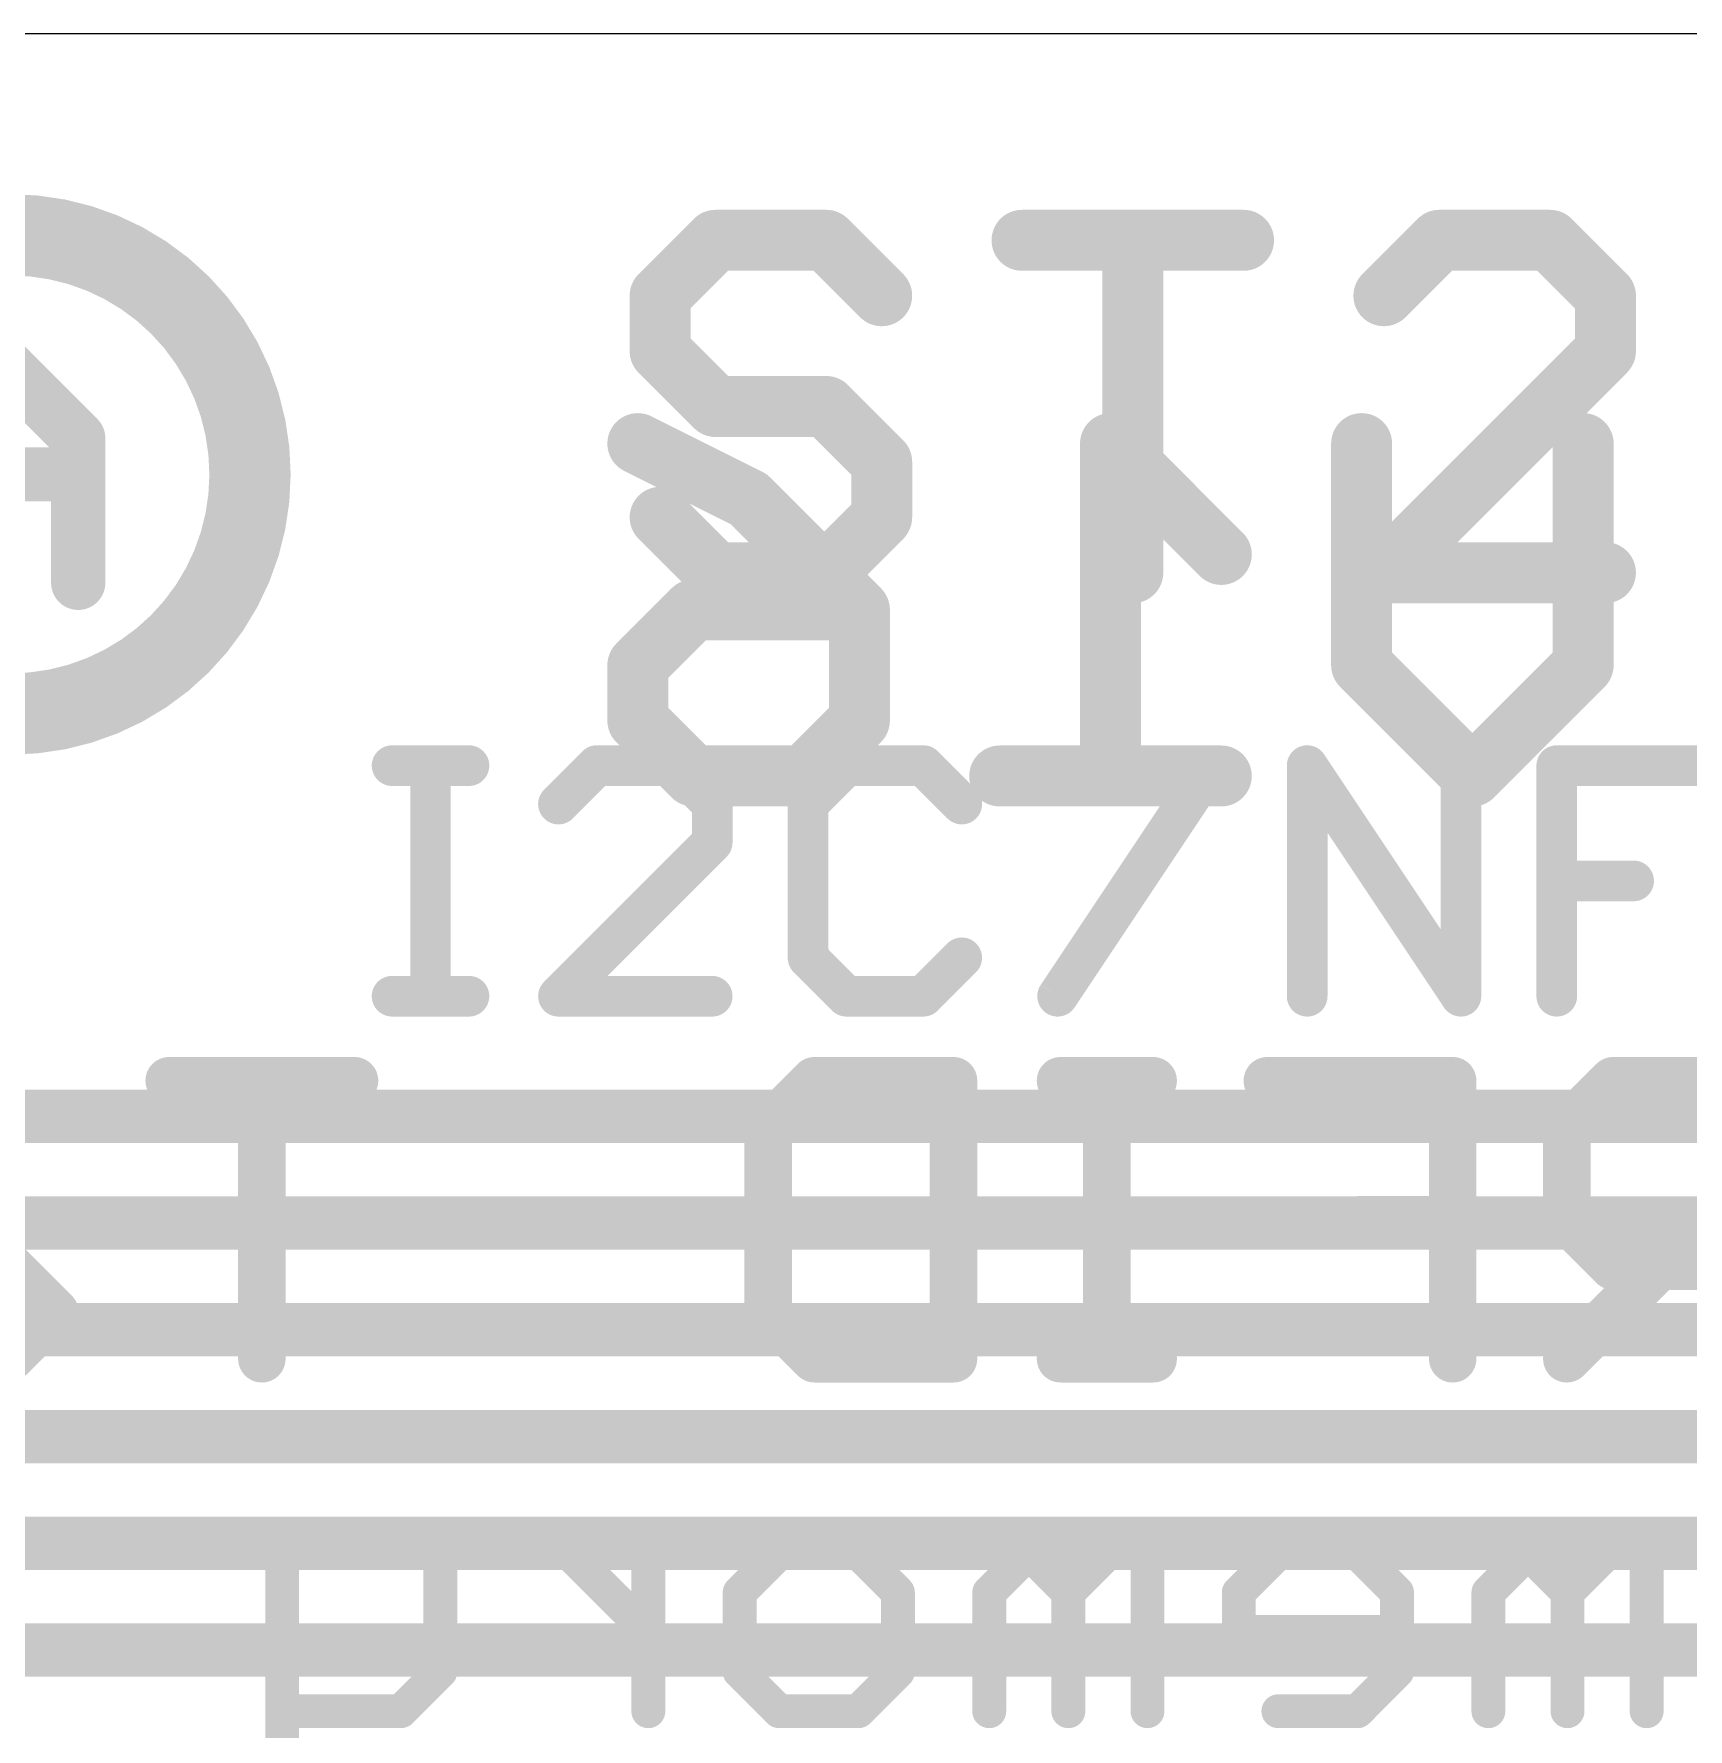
# Model space of a CAD drawing. Extents: x -8.6 to 30.2, y -8.2 to 38.7.
# Drawn here: x 5.42 to 11.62, y 25.4 to 31.75 of the extents above; entities that cross this region are included whole.
import ezdxf

# ---------------------------------------------------------------- set-up
doc = ezdxf.new("R2010")
doc.units = 0
for name, color, linetype in [('1', 12, 'CONTINUOUS'), ('20', 53, 'CONTINUOUS'), ('21', 40, 'CONTINUOUS'), ('22', 6, 'CONTINUOUS')]:
    doc.layers.add(name, color=color, linetype=linetype)

msp = doc.modelspace()

# ---------------------------------------------------------------- linework, layer by layer
at = {"layer": '1', "const_width": 0.2}
for points in [[(0.4, 27.693), (25, 27.693)], [(0.8, 27.293), (24.6, 27.293)], [(1.2, 26.893), (24.2, 26.893)], [(1.6, 26.493), (23.8, 26.493)], [(2, 26.093), (23.4, 26.093)], [(2.4, 25.693), (23, 25.693)]]:
    msp.add_lwpolyline(points, dxfattribs=at)
at = {"layer": '20'}
msp.add_line((22.86, 31.75), (2.54, 31.75), dxfattribs=at)
at = {"layer": '21'}
for points, const_width in [([(7.9769, 30.9764), (7.7693, 30.7688)], 0.2286), ([(8.3921, 30.9764), (7.9769, 30.9764)], 0.2286), ([(8.5997, 30.7688), (8.3921, 30.9764)], 0.2286), ([(9.1258, 30.9764), (9.9562, 30.9764)], 0.2286), ([(9.541, 29.7307), (9.541, 30.9764)], 0.2286), ([(10.6899, 30.9764), (10.4823, 30.7688)], 0.2286), ([(11.1051, 30.9764), (10.6899, 30.9764)], 0.2286), ([(11.3127, 30.7688), (11.1051, 30.9764)], 0.2286), ([(7.7693, 30.7688), (7.7693, 30.5611)], 0.2286), ([(11.3127, 30.5611), (11.3127, 30.7688)], 0.2286), ([(7.7693, 30.5611), (7.9769, 30.3535)], 0.2286), ([(10.4823, 29.7307), (11.3127, 30.5611)], 0.2286), ([(7.9769, 30.3535), (8.3921, 30.3535)], 0.2286), ([(8.3921, 30.3535), (8.5997, 30.1459)], 0.2286), ([(8.5997, 30.1459), (8.5997, 29.9383)], 0.2286), ([(7.9769, 29.7307), (7.7693, 29.9383)], 0.2286), ([(8.5997, 29.9383), (8.3921, 29.7307)], 0.2286), ([(8.3921, 29.7307), (7.9769, 29.7307)], 0.2286), ([(11.3127, 29.7307), (10.4823, 29.7307)], 0.2286), ([(6.7645, 29.0075), (7.0526, 29.0075)], 0.1524), ([(6.9085, 28.1432), (6.9085, 29.0075)], 0.1524), ([(7.5322, 29.0075), (7.3882, 28.8635)], 0.1524), ([(7.8203, 29.0075), (7.5322, 29.0075)], 0.1524), ([(7.9644, 28.8635), (7.8203, 29.0075)], 0.1524), ([(8.4677, 29.0075), (8.3237, 28.8635)], 0.1524), ([(8.7559, 29.0075), (8.4677, 29.0075)], 0.1524), ([(8.8999, 28.8635), (8.7559, 29.0075)], 0.1524), ([(9.2592, 28.1432), (9.8354, 29.0075)], 0.1524), ([(10.1947, 28.1432), (10.1947, 29.0075)], 0.1524), ([(10.1947, 29.0075), (10.7709, 28.1432)], 0.1524), ([(10.7709, 28.1432), (10.7709, 29.0075)], 0.1524), ([(11.1302, 28.1432), (11.1302, 29.0075)], 0.1524), ([(11.1302, 29.0075), (11.7065, 29.0075)], 0.1524), ([(7.9644, 28.7194), (7.9644, 28.8635)], 0.1524), ([(8.3237, 28.8635), (8.3237, 28.2873)], 0.1524), ([(7.3882, 28.1432), (7.9644, 28.7194)], 0.1524), ([(11.1302, 28.5754), (11.4184, 28.5754)], 0.1524), ([(8.3237, 28.2873), (8.4677, 28.1432)], 0.1524), ([(8.7559, 28.1432), (8.8999, 28.2873)], 0.1524), ([(6.7645, 28.1432), (7.0526, 28.1432)], 0.1524), ([(7.9644, 28.1432), (7.3882, 28.1432)], 0.1524), ([(8.4677, 28.1432), (8.7559, 28.1432)], 0.1524)]:
    msp.add_lwpolyline(points, dxfattribs=dict(at, const_width=const_width))
for points, const_width in [([(7.9769, 31.0335, 1), (7.9769, 30.9192)], 0.1143), ([(8.0173, 30.936, 1), (7.9365, 31.0168)], 0.1143), ([(8.4325, 31.0168, 1), (8.3517, 30.936)], 0.1143), ([(8.3921, 30.9192, 1), (8.3921, 31.0335)], 0.1143), ([(9.1258, 31.0335, 1), (9.1258, 30.9192)], 0.1143), ([(9.5982, 30.9764, 1), (9.4839, 30.9764)], 0.1143), ([(9.9562, 30.9192, 1), (9.9562, 31.0335)], 0.1143), ([(10.6899, 31.0335, 1), (10.6899, 30.9192)], 0.1143), ([(10.7303, 30.936, 1), (10.6495, 31.0168)], 0.1143), ([(11.1455, 31.0168, 1), (11.0647, 30.936)], 0.1143), ([(11.1051, 30.9192, 1), (11.1051, 31.0335)], 0.1143), ([(7.8264, 30.7688, 1), (7.7121, 30.7688)], 0.1143), ([(11.3699, 30.7688, 1), (11.2556, 30.7688)], 0.1143), ([(7.7289, 30.8092, 1), (7.8097, 30.7283)], 0.1143), ([(8.5593, 30.7283, 1), (8.6401, 30.8092)], 0.1143), ([(10.4419, 30.8092, 1), (10.5227, 30.7283)], 0.1143), ([(11.2723, 30.7283, 1), (11.3531, 30.8092)], 0.1143), ([(7.8097, 30.6016, 1), (7.7289, 30.5207)], 0.1143), ([(11.3531, 30.5207, 1), (11.2723, 30.6016)], 0.1143), ([(7.7121, 30.5611, 1), (7.8264, 30.5611)], 0.1143), ([(11.2556, 30.5611, 1), (11.3699, 30.5611)], 0.1143), ([(7.9769, 30.4107, 1), (7.9769, 30.2964)], 0.1143), ([(7.9365, 30.3131, 1), (8.0173, 30.3939)], 0.1143), ([(8.4325, 30.3939, 1), (8.3517, 30.3131)], 0.1143), ([(8.3921, 30.2964, 1), (8.3921, 30.4107)], 0.1143), ([(8.6569, 30.1459, 1), (8.5426, 30.1459)], 0.1143), ([(8.5593, 30.1055, 1), (8.6401, 30.1863)], 0.1143), ([(7.8097, 29.9787, 1), (7.7289, 29.8979)], 0.1143), ([(8.6401, 29.8979, 1), (8.5593, 29.9787)], 0.1143), ([(8.5426, 29.9383, 1), (8.6569, 29.9383)], 0.1143), ([(7.9769, 29.7879, 1), (7.9769, 29.6736)], 0.1143), ([(7.9365, 29.6903, 1), (8.0173, 29.7711)], 0.1143), ([(8.3517, 29.7711, 1), (8.4325, 29.6903)], 0.1143), ([(8.3921, 29.6736, 1), (8.3921, 29.7879)], 0.1143), ([(10.4823, 29.7879, 1), (10.4823, 29.6736)], 0.1143), ([(10.4419, 29.7711, 1), (10.5227, 29.6903)], 0.1143), ([(11.3127, 29.6736, 1), (11.3127, 29.7879)], 0.1143), ([(9.4839, 29.7307, 1), (9.5982, 29.7307)], 0.1143), ([(6.7645, 29.0456, 1), (6.7645, 28.9694)], 0.0762), ([(6.9466, 29.0075, 1), (6.8704, 29.0075)], 0.0762), ([(7.0526, 28.9694, 1), (7.0526, 29.0456)], 0.0762), ([(7.5322, 29.0456, 1), (7.5322, 28.9694)], 0.0762), ([(7.5592, 28.9806, 1), (7.5053, 29.0345)], 0.0762), ([(7.8473, 29.0345, 1), (7.7934, 28.9806)], 0.0762), ([(7.8203, 28.9694, 1), (7.8203, 29.0456)], 0.0762), ([(8.4677, 29.0456, 1), (8.4677, 28.9694)], 0.0762), ([(8.4947, 28.9806, 1), (8.4408, 29.0345)], 0.0762), ([(8.7828, 29.0345, 1), (8.7289, 28.9806)], 0.0762), ([(8.7559, 28.9694, 1), (8.7559, 29.0456)], 0.0762), ([(9.8671, 28.9864, 1), (9.8037, 29.0287)], 0.0762), ([(10.2264, 29.0287, 1), (10.163, 28.9864)], 0.0762), ([(10.2328, 29.0075, 1), (10.1566, 29.0075)], 0.0762), ([(10.809, 29.0075, 1), (10.7328, 29.0075)], 0.0762), ([(11.1683, 29.0075, 1), (11.0921, 29.0075)], 0.0762), ([(11.1302, 29.0456, 1), (11.1302, 28.9694)], 0.0762), ([(7.3612, 28.8904, 1), (7.4151, 28.8365)], 0.0762), ([(8.0025, 28.8635, 1), (7.9263, 28.8635)], 0.0762), ([(7.9374, 28.8365, 1), (7.9913, 28.8904)], 0.0762), ([(8.2967, 28.8904, 1), (8.3506, 28.8365)], 0.0762), ([(8.3618, 28.8635, 1), (8.2856, 28.8635)], 0.0762), ([(8.873, 28.8365, 1), (8.9268, 28.8904)], 0.0762), ([(7.9913, 28.6925, 1), (7.9374, 28.7464)], 0.0762), ([(7.9263, 28.7194, 1), (8.0025, 28.7194)], 0.0762), ([(11.1302, 28.6135, 1), (11.1302, 28.5373)], 0.0762), ([(11.4184, 28.5373, 1), (11.4184, 28.6135)], 0.0762), ([(8.3506, 28.3142, 1), (8.2967, 28.2603)], 0.0762), ([(8.9268, 28.2603, 1), (8.873, 28.3142)], 0.0762), ([(8.2856, 28.2873, 1), (8.3618, 28.2873)], 0.0762), ([(6.7645, 28.1813, 1), (6.7645, 28.1051)], 0.0762), ([(7.0526, 28.1051, 1), (7.0526, 28.1813)], 0.0762), ([(7.3882, 28.1813, 1), (7.3882, 28.1051)], 0.0762), ([(7.9644, 28.1051, 1), (7.9644, 28.1813)], 0.0762), ([(8.4677, 28.1813, 1), (8.4677, 28.1051)], 0.0762), ([(8.7559, 28.1051, 1), (8.7559, 28.1813)], 0.0762), ([(6.8704, 28.1432, 1), (6.9466, 28.1432)], 0.0762), ([(7.3612, 28.1701, 1), (7.4151, 28.1163)], 0.0762), ([(8.4408, 28.1163, 1), (8.4947, 28.1701)], 0.0762), ([(8.7289, 28.1701, 1), (8.7828, 28.1163)], 0.0762), ([(9.2275, 28.1643, 1), (9.2909, 28.1221)], 0.0762), ([(10.1566, 28.1432, 1), (10.2328, 28.1432)], 0.0762), ([(10.7328, 28.1432, 1), (10.809, 28.1432)], 0.0762), ([(10.7392, 28.1221, 1), (10.8026, 28.1643)], 0.0762), ([(11.0921, 28.1432, 1), (11.1683, 28.1432)], 0.0762)]:
    msp.add_lwpolyline(points, format="xyb", dxfattribs=dict(at, const_width=const_width))
at = {"layer": '22'}
for points, const_width in [([(5.334, 29.201, 1), (5.334, 30.997, 1), (5.334, 29.201)], 0.3048), ([(5.6388, 30.2349, 1), (5.5372, 30.2349)], 0.1016), ([(5.5521, 30.199, 1), (5.6239, 30.2708)], 0.1016), ([(7.7113, 30.2655, 1), (7.6602, 30.1632)], 0.1143), ([(9.5146, 30.2144, 1), (9.4003, 30.2144)], 0.1143), ([(9.4979, 30.2548, 1), (9.4171, 30.174)], 0.1143), ([(10.4559, 30.2144, 1), (10.3416, 30.2144)], 0.1143), ([(11.2863, 30.2144, 1), (11.172, 30.2144)], 0.1143), ([(5.588, 30.0485, 1), (5.588, 30.1501)], 0.1016), ([(8.1414, 30.0472, 1), (8.0606, 29.9663)], 0.1143), ([(8.0754, 29.9556, 1), (8.1265, 30.0579)], 0.1143), ([(9.8323, 29.7587, 1), (9.9131, 29.8396)], 0.1143), ([(5.5372, 29.6926, 1), (5.6388, 29.6926)], 0.1016), ([(7.8934, 29.6487, 1), (7.8934, 29.5344)], 0.1143), ([(7.9338, 29.5511, 1), (7.8529, 29.6319)], 0.1143), ([(8.5733, 29.5915, 1), (8.459, 29.5915)], 0.1143), ([(8.4758, 29.5511, 1), (8.5566, 29.6319)], 0.1143), ([(8.5162, 29.5344, 1), (8.5162, 29.6487)], 0.1143), ([(7.7429, 29.3839, 1), (7.6286, 29.3839)], 0.1143), ([(7.6453, 29.4243, 1), (7.7262, 29.3435)], 0.1143), ([(10.4392, 29.4243, 1), (10.3583, 29.3435)], 0.1143), ([(11.2696, 29.3435, 1), (11.1888, 29.4243)], 0.1143), ([(10.3416, 29.3839, 1), (10.4559, 29.3839)], 0.1143), ([(11.172, 29.3839, 1), (11.2863, 29.3839)], 0.1143), ([(7.7262, 29.2167, 1), (7.6453, 29.1359)], 0.1143), ([(8.5566, 29.1359, 1), (8.4758, 29.2167)], 0.1143), ([(7.6286, 29.1763, 1), (7.7429, 29.1763)], 0.1143), ([(8.459, 29.1763, 1), (8.5733, 29.1763)], 0.1143), ([(7.8934, 29.0259, 1), (7.8934, 28.9116)], 0.1143), ([(7.8529, 28.9283, 1), (7.9338, 29.0091)], 0.1143), ([(8.2682, 29.0091, 1), (8.349, 28.9283)], 0.1143), ([(8.3086, 28.9116, 1), (8.3086, 29.0259)], 0.1143), ([(9.0423, 29.0259, 1), (9.0423, 28.9116)], 0.1143), ([(9.8727, 28.9116, 1), (9.8727, 29.0259)], 0.1143), ([(10.7736, 29.0091, 1), (10.8544, 28.9283)], 0.1143), ([(10.7736, 28.9283, 1), (10.8544, 29.0091)], 0.1143), ([(9.4003, 28.9687, 1), (9.5146, 28.9687)], 0.1143), ([(5.9289, 27.871, 1), (5.9289, 27.7821)], 0.0889), ([(6.3208, 27.8266, 1), (6.2319, 27.8266)], 0.0889), ([(6.6238, 27.7821, 1), (6.6238, 27.871)], 0.0889), ([(8.3479, 27.871, 1), (8.3479, 27.7821)], 0.0889), ([(8.3793, 27.7952, 1), (8.3165, 27.858)], 0.0889), ([(8.9135, 27.8266, 1), (8.8246, 27.8266)], 0.0889), ([(8.869, 27.7821, 1), (8.869, 27.871)], 0.0889), ([(9.27, 27.871, 1), (9.27, 27.7821)], 0.0889), ([(9.4882, 27.8266, 1), (9.3993, 27.8266)], 0.0889), ([(9.6175, 27.7821, 1), (9.6175, 27.871)], 0.0889), ([(10.0452, 27.871, 1), (10.0452, 27.7821)], 0.0889), ([(10.7845, 27.8266, 1), (10.6956, 27.8266)], 0.0889), ([(10.7401, 27.7821, 1), (10.7401, 27.871)], 0.0889), ([(11.3416, 27.871, 1), (11.3416, 27.7821)], 0.0889), ([(11.373, 27.7952, 1), (11.3101, 27.858)], 0.0889), ([(8.2186, 27.6529, 1), (8.1297, 27.6529)], 0.0889), ([(8.1428, 27.6843, 1), (8.2056, 27.6214)], 0.0889), ([(11.1364, 27.6843, 1), (11.1993, 27.6214)], 0.0889), ([(11.2123, 27.6529, 1), (11.1234, 27.6529)], 0.0889), ([(10.3926, 27.3499, 1), (10.3926, 27.261)], 0.0889), ([(10.7401, 27.261, 1), (10.7401, 27.3499)], 0.0889), ([(11.1993, 27.3369, 1), (11.1364, 27.274)], 0.0889), ([(11.1234, 27.3054, 1), (11.2123, 27.3054)], 0.0889), ([(11.3416, 27.1762, 1), (11.3416, 27.0873)], 0.0889), ([(11.3101, 27.1003, 1), (11.373, 27.1632)], 0.0889), ([(11.5467, 27.1003, 1), (11.4838, 27.1632)], 0.0889), ([(5.4697, 26.9266, 1), (5.5326, 26.9894)], 0.0889), ([(5.5326, 26.9266, 1), (5.4697, 26.9894)], 0.0889), ([(8.2056, 26.9894, 1), (8.1428, 26.9266)], 0.0889), ([(8.1297, 26.958, 1), (8.2186, 26.958)], 0.0889), ([(6.2319, 26.7843, 1), (6.3208, 26.7843)], 0.0889), ([(8.3479, 26.8288, 1), (8.3479, 26.7399)], 0.0889), ([(8.3165, 26.7529, 1), (8.3793, 26.8157)], 0.0889), ([(8.8246, 26.7843, 1), (8.9135, 26.7843)], 0.0889), ([(8.869, 26.7399, 1), (8.869, 26.8288)], 0.0889), ([(9.27, 26.8288, 1), (9.27, 26.7399)], 0.0889), ([(9.3993, 26.7843, 1), (9.4882, 26.7843)], 0.0889), ([(9.6175, 26.7399, 1), (9.6175, 26.8288)], 0.0889), ([(10.6956, 26.7843, 1), (10.7845, 26.7843)], 0.0889), ([(11.1364, 26.8157, 1), (11.1993, 26.7529)], 0.0889), ([(6.384, 26.0567, 1), (6.3205, 26.0567)], 0.0635), ([(6.9772, 26.0567, 1), (6.9137, 26.0567)], 0.0635), ([(7.2802, 26.0884, 1), (7.2802, 26.0249)], 0.0635), ([(7.4509, 26.0791, 1), (7.406, 26.0342)], 0.0635), ([(7.4285, 26.0249, 1), (7.4285, 26.0884)], 0.0635), ([(7.7568, 26.0567, 1), (7.6933, 26.0567)], 0.0635), ([(8.2157, 26.0884, 1), (8.2157, 26.0249)], 0.0635), ([(8.2381, 26.0342, 1), (8.1932, 26.0791)], 0.0635), ([(8.5347, 26.0791, 1), (8.4898, 26.0342)], 0.0635), ([(8.5123, 26.0249, 1), (8.5123, 26.0884)], 0.0635), ([(9.1736, 26.0791, 1), (9.1287, 26.0342)], 0.0635), ([(9.1736, 26.0342, 1), (9.1287, 26.0791)], 0.0635), ([(9.4478, 26.0884, 1), (9.4478, 26.0249)], 0.0635), ([(9.4702, 26.0342, 1), (9.4253, 26.0791)], 0.0635), ([(9.6278, 26.0567, 1), (9.5643, 26.0567)], 0.0635), ([(9.5961, 26.0249, 1), (9.5961, 26.0884)], 0.0635), ([(10.0867, 26.0884, 1), (10.0867, 26.0249)], 0.0635), ([(10.1092, 26.0342, 1), (10.0643, 26.0791)], 0.0635), ([(10.4058, 26.0791, 1), (10.3608, 26.0342)], 0.0635), ([(10.3833, 26.0249, 1), (10.3833, 26.0884)], 0.0635), ([(11.0447, 26.0791, 1), (10.9998, 26.0342)], 0.0635), ([(11.0447, 26.0342, 1), (10.9998, 26.0791)], 0.0635), ([(11.3188, 26.0884, 1), (11.3188, 26.0249)], 0.0635), ([(11.3413, 26.0342, 1), (11.2964, 26.0791)], 0.0635), ([(11.4989, 26.0567, 1), (11.4354, 26.0567)], 0.0635), ([(11.4671, 26.0249, 1), (11.4671, 26.0884)], 0.0635), ([(8.0991, 25.9084, 1), (8.0356, 25.9084)], 0.0635), ([(8.0449, 25.9308, 1), (8.0898, 25.8859)], 0.0635), ([(8.6923, 25.9084, 1), (8.6288, 25.9084)], 0.0635), ([(8.6381, 25.8859, 1), (8.683, 25.9308)], 0.0635), ([(9.0347, 25.9084, 1), (8.9711, 25.9084)], 0.0635), ([(8.9804, 25.9308, 1), (9.0254, 25.8859)], 0.0635), ([(9.3312, 25.9084, 1), (9.2677, 25.9084)], 0.0635), ([(9.277, 25.9308, 1), (9.3219, 25.8859)], 0.0635), ([(9.277, 25.8859, 1), (9.3219, 25.9308)], 0.0635), ([(9.9702, 25.9084, 1), (9.9067, 25.9084)], 0.0635), ([(9.916, 25.9308, 1), (9.9609, 25.8859)], 0.0635), ([(10.5633, 25.9084, 1), (10.4998, 25.9084)], 0.0635), ([(10.5091, 25.8859, 1), (10.554, 25.9308)], 0.0635), ([(10.9057, 25.9084, 1), (10.8422, 25.9084)], 0.0635), ([(10.8515, 25.9308, 1), (10.8964, 25.8859)], 0.0635), ([(11.2023, 25.9084, 1), (11.1388, 25.9084)], 0.0635), ([(11.1481, 25.9308, 1), (11.193, 25.8859)], 0.0635), ([(11.1481, 25.8859, 1), (11.193, 25.9308)], 0.0635), ([(7.7026, 25.7376, 1), (7.7475, 25.7825)], 0.0635), ([(9.9384, 25.7918, 1), (9.9384, 25.7283)], 0.0635), ([(10.5316, 25.7283, 1), (10.5316, 25.7918)], 0.0635), ([(9.9067, 25.7601, 1), (9.9702, 25.7601)], 0.0635), ([(6.9679, 25.5893, 1), (6.923, 25.6342)], 0.0635), ([(8.0898, 25.6342, 1), (8.0449, 25.5893)], 0.0635), ([(8.683, 25.5893, 1), (8.6381, 25.6342)], 0.0635), ([(10.554, 25.5893, 1), (10.5091, 25.6342)], 0.0635), ([(6.9137, 25.6118, 1), (6.9772, 25.6118)], 0.0635), ([(8.0356, 25.6118, 1), (8.0991, 25.6118)], 0.0635), ([(8.6288, 25.6118, 1), (8.6923, 25.6118)], 0.0635), ([(10.4998, 25.6118, 1), (10.5633, 25.6118)], 0.0635), ([(6.3523, 25.4952, 1), (6.3523, 25.4318)], 0.0635), ([(6.7747, 25.486, 1), (6.8196, 25.441)], 0.0635), ([(6.7971, 25.4318, 1), (6.7971, 25.4952)], 0.0635), ([(7.6933, 25.4635, 1), (7.7568, 25.4635)], 0.0635), ([(8.2157, 25.4952, 1), (8.2157, 25.4318)], 0.0635), ([(8.1932, 25.441, 1), (8.2381, 25.486)], 0.0635), ([(8.4898, 25.486, 1), (8.5347, 25.441)], 0.0635), ([(8.5123, 25.4318, 1), (8.5123, 25.4952)], 0.0635), ([(8.9711, 25.4635, 1), (9.0347, 25.4635)], 0.0635), ([(9.2677, 25.4635, 1), (9.3312, 25.4635)], 0.0635), ([(9.5643, 25.4635, 1), (9.6278, 25.4635)], 0.0635), ([(10.0867, 25.4952, 1), (10.0867, 25.4318)], 0.0635), ([(10.3608, 25.486, 1), (10.4058, 25.441)], 0.0635), ([(10.3833, 25.4318, 1), (10.3833, 25.4952)], 0.0635), ([(10.8422, 25.4635, 1), (10.9057, 25.4635)], 0.0635), ([(11.1388, 25.4635, 1), (11.2023, 25.4635)], 0.0635), ([(11.4354, 25.4635, 1), (11.4989, 25.4635)], 0.0635)]:
    msp.add_lwpolyline(points, format="xyb", dxfattribs=dict(at, const_width=const_width))
for points, const_width in [([(5.588, 30.2349), (5.3168, 30.5061)], 0.2032), ([(5.588, 29.6926), (5.588, 30.2349)], 0.2032), ([(7.6858, 30.2144), (8.101, 30.0068)], 0.2286), ([(9.8727, 29.7991), (9.4575, 30.2144)], 0.2286), ([(9.4575, 30.2144), (9.4575, 28.9687)], 0.2286), ([(10.3988, 29.3839), (10.3988, 30.2144)], 0.2286), ([(11.2292, 30.2144), (11.2292, 29.3839)], 0.2286), ([(5.588, 30.0993), (5.0457, 30.0993)], 0.2032), ([(8.101, 30.0068), (8.5162, 29.5915)], 0.2286), ([(7.6858, 29.3839), (7.8934, 29.5915)], 0.2286), ([(7.8934, 29.5915), (8.5162, 29.5915)], 0.2286), ([(8.5162, 29.5915), (8.5162, 29.1763)], 0.2286), ([(7.6858, 29.1763), (7.6858, 29.3839)], 0.2286), ([(10.814, 28.9687), (10.3988, 29.3839)], 0.2286), ([(11.2292, 29.3839), (10.814, 28.9687)], 0.2286), ([(7.8934, 28.9687), (7.6858, 29.1763)], 0.2286), ([(8.5162, 29.1763), (8.3086, 28.9687)], 0.2286), ([(8.3086, 28.9687), (7.8934, 28.9687)], 0.2286), ([(9.8727, 28.9687), (9.0423, 28.9687)], 0.2286), ([(6.6238, 27.8266), (5.9289, 27.8266)], 0.1778), ([(6.2764, 26.7843), (6.2764, 27.8266)], 0.1778), ([(8.1742, 27.6529), (8.3479, 27.8266)], 0.1778), ([(8.3479, 27.8266), (8.869, 27.8266)], 0.1778), ([(8.869, 27.8266), (8.869, 26.7843)], 0.1778), ([(9.6175, 27.8266), (9.27, 27.8266)], 0.1778), ([(9.4437, 26.7843), (9.4437, 27.8266)], 0.1778), ([(10.7401, 27.8266), (10.0452, 27.8266)], 0.1778), ([(10.7401, 26.7843), (10.7401, 27.8266)], 0.1778), ([(11.3416, 27.8266), (11.1678, 27.6529)], 0.1778), ([(11.8627, 27.8266), (11.3416, 27.8266)], 0.1778), ([(8.1742, 26.958), (8.1742, 27.6529)], 0.1778), ([(11.1678, 27.6529), (11.1678, 27.3054)], 0.1778), ([(10.7401, 27.3054), (10.3926, 27.3054)], 0.1778), ([(11.1678, 27.3054), (11.3416, 27.1317)], 0.1778), ([(5.5012, 26.958), (5.3275, 27.1317)], 0.1778), ([(11.5153, 27.1317), (11.1678, 26.7843)], 0.1778), ([(11.3416, 27.1317), (11.8627, 27.1317)], 0.1778), ([(5.3275, 26.7843), (5.5012, 26.958)], 0.1778), ([(8.3479, 26.7843), (8.1742, 26.958)], 0.1778), ([(8.869, 26.7843), (8.3479, 26.7843)], 0.1778), ([(9.6175, 26.7843), (9.27, 26.7843)], 0.1778), ([(6.3523, 26.0567), (6.3523, 25.3152)], 0.127), ([(6.9454, 26.0567), (6.9454, 25.6118)], 0.127), ([(7.4285, 26.0567), (7.2802, 26.0567)], 0.127), ([(7.725, 25.7601), (7.4285, 26.0567)], 0.127), ([(7.725, 25.4635), (7.725, 26.0567)], 0.127), ([(8.0674, 25.9084), (8.2157, 26.0567)], 0.127), ([(8.2157, 26.0567), (8.5123, 26.0567)], 0.127), ([(8.5123, 26.0567), (8.6606, 25.9084)], 0.127), ([(9.1512, 26.0567), (9.0029, 25.9084)], 0.127), ([(9.2995, 25.9084), (9.1512, 26.0567)], 0.127), ([(9.4478, 26.0567), (9.2995, 25.9084)], 0.127), ([(9.5961, 26.0567), (9.4478, 26.0567)], 0.127), ([(9.5961, 25.4635), (9.5961, 26.0567)], 0.127), ([(10.0867, 26.0567), (9.9384, 25.9084)], 0.127), ([(10.3833, 26.0567), (10.0867, 26.0567)], 0.127), ([(10.5316, 25.9084), (10.3833, 26.0567)], 0.127), ([(11.0222, 26.0567), (10.8739, 25.9084)], 0.127), ([(11.1705, 25.9084), (11.0222, 26.0567)], 0.127), ([(11.3188, 26.0567), (11.1705, 25.9084)], 0.127), ([(11.4671, 26.0567), (11.3188, 26.0567)], 0.127), ([(11.4671, 25.4635), (11.4671, 26.0567)], 0.127), ([(8.0674, 25.6118), (8.0674, 25.9084)], 0.127), ([(8.6606, 25.9084), (8.6606, 25.6118)], 0.127), ([(9.0029, 25.9084), (9.0029, 25.4635)], 0.127), ([(9.2995, 25.9084), (9.2995, 25.4635)], 0.127), ([(9.9384, 25.9084), (9.9384, 25.7601)], 0.127), ([(10.5316, 25.6118), (10.5316, 25.9084)], 0.127), ([(10.8739, 25.9084), (10.8739, 25.4635)], 0.127), ([(11.1705, 25.9084), (11.1705, 25.4635)], 0.127), ([(9.9384, 25.7601), (10.5316, 25.7601)], 0.127), ([(6.9454, 25.6118), (6.7971, 25.4635)], 0.127), ([(8.2157, 25.4635), (8.0674, 25.6118)], 0.127), ([(8.6606, 25.6118), (8.5123, 25.4635)], 0.127), ([(10.3833, 25.4635), (10.5316, 25.6118)], 0.127), ([(6.7971, 25.4635), (6.3523, 25.4635)], 0.127), ([(8.5123, 25.4635), (8.2157, 25.4635)], 0.127), ([(10.0867, 25.4635), (10.3833, 25.4635)], 0.127)]:
    msp.add_lwpolyline(points, dxfattribs=dict(at, const_width=const_width))

doc.saveas('drawing.dxf')
